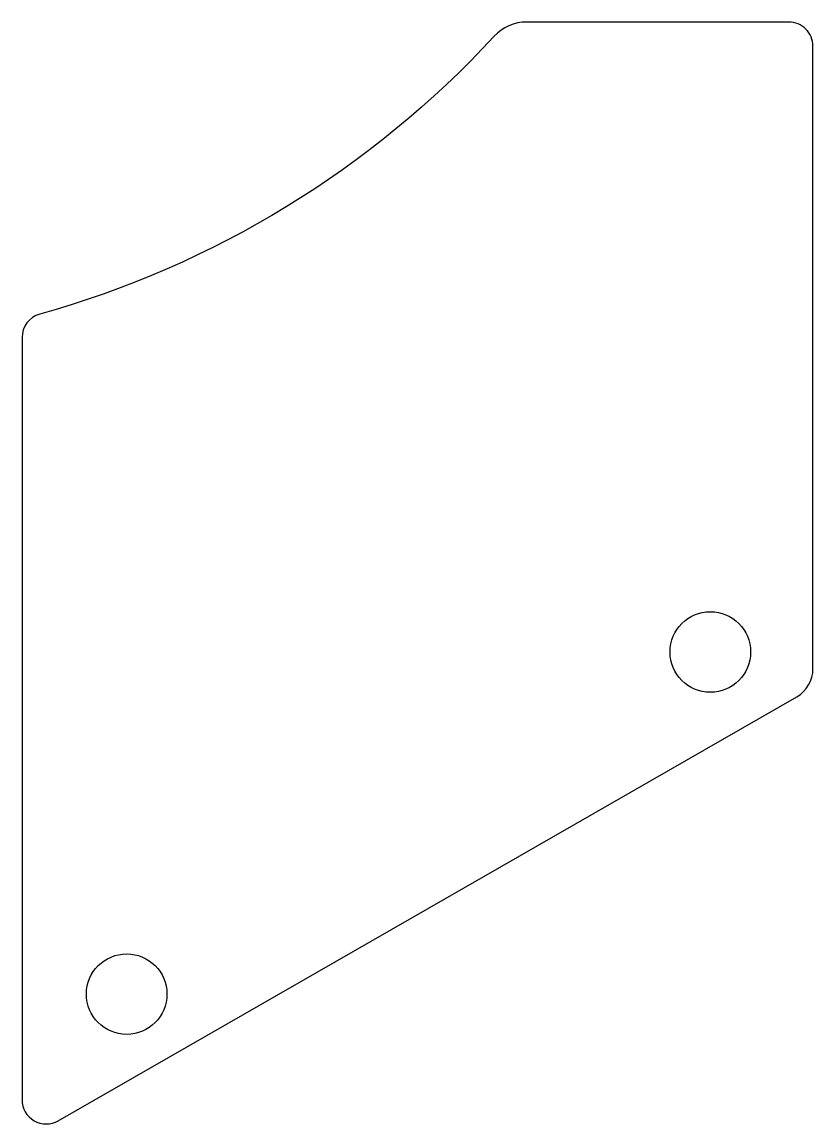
# Model space of a CAD drawing. Header units: millimetres. Extents: x 60.9 to 80.6, y -127.5 to -100.1.
import ezdxf

# ---------------------------------------------------------------- set-up
doc = ezdxf.new("R2010")
doc.units = ezdxf.units.MM
doc.layers.get('0').update_dxf_attribs({"linetype": 'CONTINUOUS'})

msp = doc.modelspace()

# ---------------------------------------------------------------- linework, layer by layer
msp.add_lwpolyline([(61.339, -107.36, 0.336483), (60.9, -107.938), (60.9, -126.876, 0.57653), (61.799, -127.397), (80.148, -116.863, 0.268609), (80.55, -116.169), (80.55, -100.7, 0.414214), (79.95, -100.1), (73.439, -100.1, 0.209311), (72.631, -100.454, -0.139103)], format="xyb", close=True)
for centre in [(78, -115.75), (63.5, -124.25)]:
    msp.add_circle(centre, 1)

doc.saveas('drawing.dxf')
